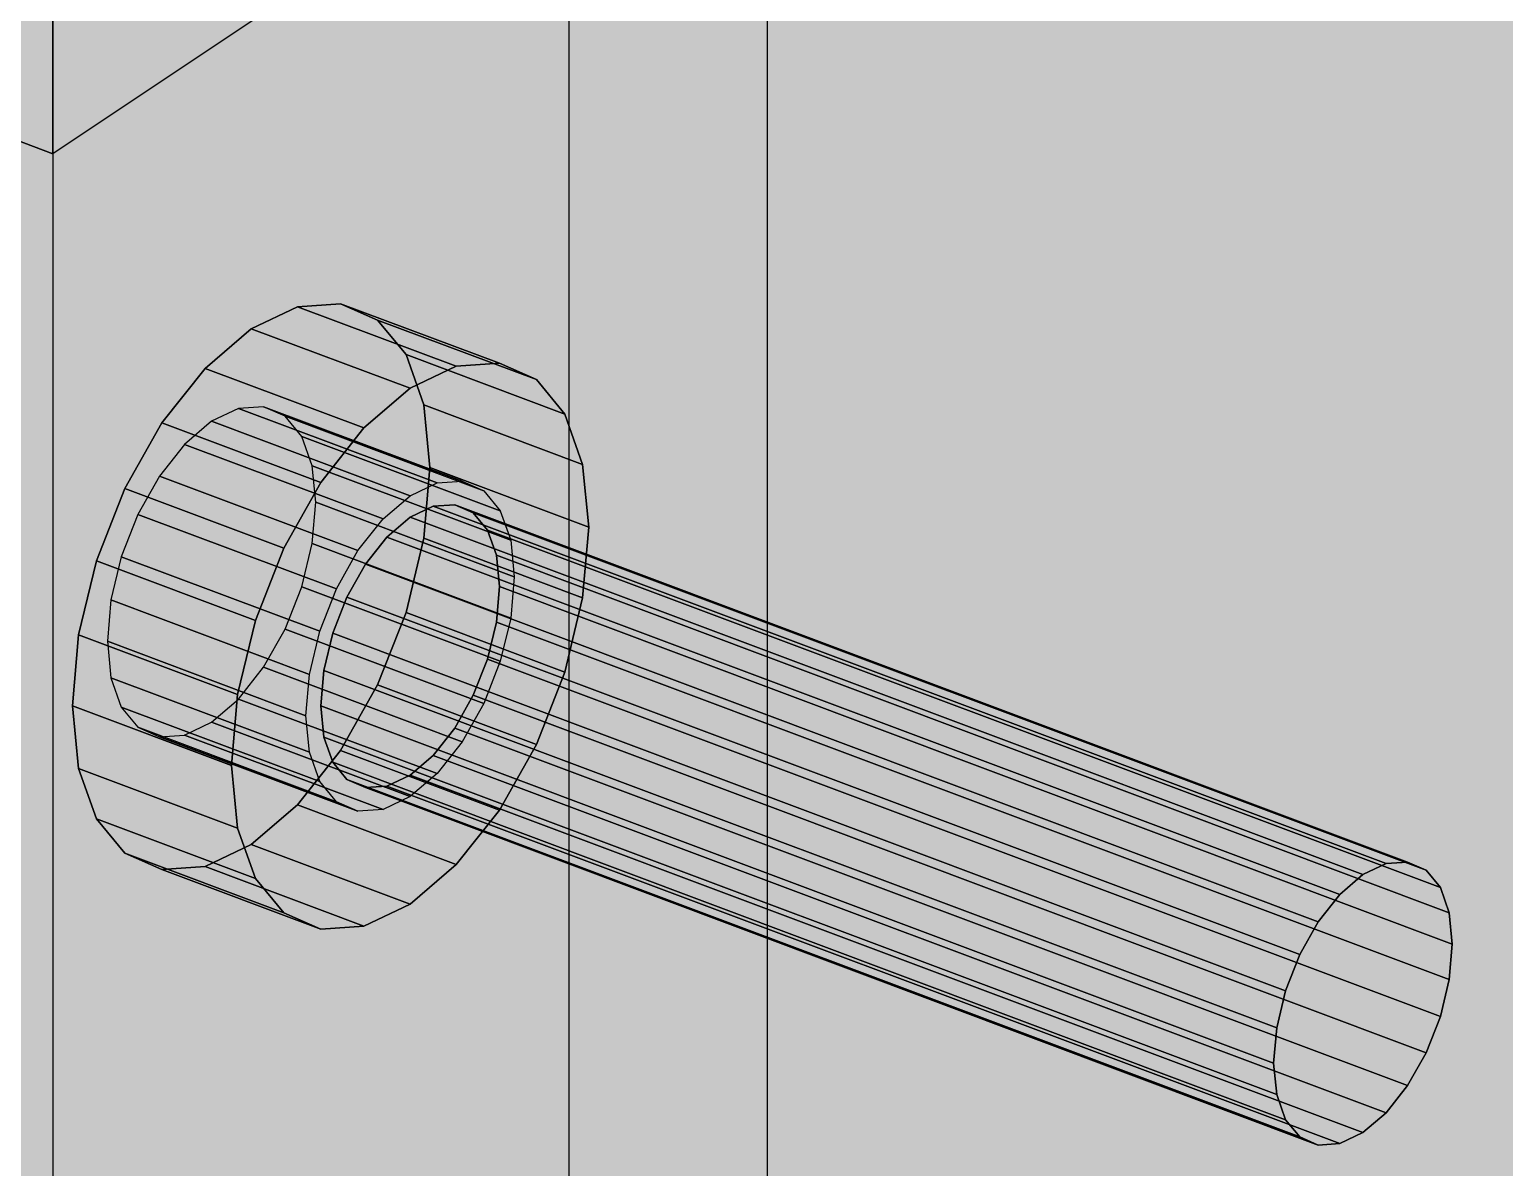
# Model space of a CAD drawing. Header units: millimetres. Extents: x 50 to 612415, y 2 to 4150.
# Drawn here: x 496316.25 to 496354.78, y 2238.84 to 2268.55 of the extents above; entities that cross this region are included whole.
import ezdxf

# ---------------------------------------------------------------- set-up
doc = ezdxf.new("R2010")
doc.units = ezdxf.units.MM
doc.layers.add('HATCH', color=8, linetype='Continuous', lineweight=9)
doc.layers.add('OUTLINE', color=7, linetype='Continuous', lineweight=25)

msp = doc.modelspace()

# ---------------------------------------------------------------- hatches: boundary and pattern name
at = {"layer": 'HATCH', "true_color": 0xc0a47f}
for points in [[(496757.038, 2018.375), (496072.663, 2275.016), (496072.663, 2479.313), (496757.038, 2222.672)], [(496049.332, 2259.462), (496733.707, 2002.821), (496733.707, 2207.118), (496049.332, 2463.759)]]:
    msp.add_hatch(color=33, dxfattribs=at).paths.add_polyline_path(points)
at = {"layer": 'HATCH', "true_color": 0xacb1b5}
for points in [[(496316.861, 2265.309), (496254.645, 2288.64), (496254.645, 2294.252), (496316.861, 2270.921)], [(496330.341, 2279.696), (496330.341, 2217.958), (496335.526, 2216.014), (496335.526, 2277.752)], [(496311.676, 2205.515), (496311.676, 2267.253), (496316.861, 2265.309), (496316.861, 2203.571)]]:
    msp.add_hatch(color=253, dxfattribs=at).paths.add_polyline_path(points)
at = {"layer": 'HATCH', "true_color": 0xb7bcc0}
for points in [[(496299.812, 2278.684), (496316.861, 2265.309), (496254.645, 2288.64)], [(496311.676, 2267.253), (496330.341, 2279.696), (496335.526, 2277.752), (496316.861, 2265.309)], [(496299.812, 2278.684), (496300.659, 2278.27), (496316.861, 2265.309)], [(496300.659, 2278.27), (496301.691, 2277.98), (496316.861, 2265.309)], [(496301.691, 2277.98), (496302.838, 2277.833), (496316.861, 2265.309)], [(496302.838, 2277.833), (496335.526, 2277.752), (496316.861, 2265.309)]]:
    msp.add_hatch(color=9, dxfattribs=at).paths.add_polyline_path(points)
at = {"layer": 'HATCH', "true_color": 0xaaafb2}
for points in [[(496335.526, 2277.752), (496316.861, 2265.309), (496316.861, 2270.921), (496335.526, 2283.364)], [(496322.933, 2258.453), (496311.676, 2267.253), (496330.341, 2279.696)], [(496323.366, 2257.928), (496322.933, 2258.453), (496330.341, 2279.696)], [(496323.366, 2253.999), (496330.341, 2279.696), (496330.341, 2217.958)], [(496323.366, 2253.999), (496323.638, 2255.128), (496330.341, 2279.696)], [(496323.638, 2257.162), (496323.366, 2257.928), (496330.341, 2279.696)], [(496323.638, 2255.128), (496323.73, 2256.207), (496330.341, 2279.696)], [(496323.73, 2256.207), (496323.638, 2257.162), (496330.341, 2279.696)], [(496335.526, 2277.752), (496316.861, 2265.309), (496328.118, 2256.509)], [(496335.526, 2277.752), (496328.118, 2256.509), (496328.55, 2255.984)], [(496335.526, 2216.014), (496335.526, 2277.752), (496328.55, 2252.055)], [(496335.526, 2277.752), (496328.822, 2253.184), (496328.55, 2252.055)], [(496335.526, 2277.752), (496328.55, 2255.984), (496328.822, 2255.217)], [(496335.526, 2277.752), (496328.915, 2254.262), (496328.822, 2253.184)], [(496335.526, 2277.752), (496328.822, 2255.217), (496328.915, 2254.262)], [(496318.379, 2253.656), (496311.676, 2205.515), (496311.676, 2267.253)], [(496322.933, 2258.453), (496322.369, 2258.702), (496311.676, 2267.253)], [(496322.369, 2258.702), (496321.713, 2258.656), (496311.676, 2267.253)], [(496321.713, 2258.656), (496321.009, 2258.321), (496311.676, 2267.253)], [(496321.009, 2258.321), (496320.304, 2257.717), (496311.676, 2267.253)], [(496320.304, 2257.717), (496319.648, 2256.887), (496311.676, 2267.253)], [(496319.648, 2256.887), (496319.084, 2255.887), (496311.676, 2267.253)], [(496318.651, 2254.785), (496318.379, 2253.656), (496311.676, 2267.253)], [(496319.084, 2255.887), (496318.651, 2254.785), (496311.676, 2267.253)], [(496316.861, 2265.309), (496316.861, 2203.571), (496323.564, 2251.712)], [(496316.861, 2265.309), (496327.554, 2256.757), (496328.118, 2256.509)], [(496316.861, 2265.309), (496326.898, 2256.712), (496327.554, 2256.757)], [(496316.861, 2265.309), (496326.193, 2256.376), (496326.898, 2256.712)], [(496316.861, 2265.309), (496325.489, 2255.773), (496326.193, 2256.376)], [(496316.861, 2265.309), (496324.832, 2254.943), (496325.489, 2255.773)], [(496316.861, 2265.309), (496324.268, 2253.943), (496324.832, 2254.943)], [(496316.861, 2265.309), (496323.564, 2251.712), (496323.836, 2252.841)], [(496316.861, 2265.309), (496323.836, 2252.841), (496324.268, 2253.943)], [(496322.045, 2260.738), (496323.253, 2261.314), (496326.087, 2253.33)], [(496323.253, 2261.314), (496324.379, 2261.391), (496326.087, 2253.33)], [(496324.379, 2261.391), (496325.345, 2260.965), (496326.087, 2253.33)], [(496325.345, 2260.965), (496326.087, 2260.065), (496326.087, 2253.33)], [(496320.838, 2259.703), (496322.045, 2260.738), (496326.087, 2253.33)], [(496319.712, 2258.28), (496320.838, 2259.703), (496326.087, 2253.33)], [(496326.087, 2260.065), (496326.553, 2258.751), (496326.087, 2253.33)], [(496330.234, 2251.774), (496327.401, 2259.758), (496326.193, 2259.183)], [(496330.234, 2251.774), (496328.526, 2259.836), (496327.401, 2259.758)], [(496330.234, 2251.774), (496329.493, 2259.41), (496328.526, 2259.836)], [(496330.234, 2251.774), (496330.234, 2258.509), (496329.493, 2259.41)], [(496330.234, 2251.774), (496326.193, 2259.183), (496324.985, 2258.148)], [(496326.553, 2258.751), (496326.712, 2257.114), (496326.087, 2253.33)], [(496318.746, 2256.566), (496319.712, 2258.28), (496326.087, 2253.33)], [(496330.234, 2251.774), (496324.985, 2258.148), (496323.86, 2256.725)], [(496330.234, 2251.774), (496330.7, 2257.196), (496330.234, 2258.509)], [(496326.712, 2257.114), (496326.553, 2255.265), (496326.087, 2253.33)], [(496330.234, 2251.774), (496330.859, 2255.558), (496330.7, 2257.196)], [(496330.234, 2251.774), (496323.86, 2256.725), (496322.894, 2255.01)], [(496318.004, 2254.677), (496318.746, 2256.566), (496326.087, 2253.33)], [(496326.193, 2255.815), (496326.797, 2256.103), (496328.214, 2252.111)], [(496326.797, 2256.103), (496327.36, 2256.142), (496328.214, 2252.111)], [(496327.36, 2256.142), (496327.843, 2255.929), (496328.214, 2252.111)], [(496327.843, 2255.929), (496328.214, 2255.478), (496328.214, 2252.111)], [(496325.589, 2255.298), (496326.193, 2255.815), (496328.214, 2252.111)], [(496328.214, 2255.478), (496328.447, 2254.822), (496328.214, 2252.111)], [(496330.234, 2251.774), (496330.7, 2253.709), (496330.859, 2255.558)], [(496325.027, 2254.586), (496325.589, 2255.298), (496328.214, 2252.111)], [(496317.538, 2252.741), (496318.004, 2254.677), (496326.087, 2253.33)], [(496330.234, 2251.774), (496322.894, 2255.01), (496322.152, 2253.121)], [(496328.447, 2254.822), (496328.526, 2254.003), (496328.214, 2252.111)], [(496324.543, 2253.729), (496325.027, 2254.586), (496328.214, 2252.111)], [(496322.933, 2252.897), (496323.366, 2253.999), (496330.341, 2217.958)], [(496328.526, 2254.003), (496328.447, 2253.078), (496328.214, 2252.111)], [(496318.379, 2253.656), (496318.287, 2252.577), (496311.676, 2205.515)], [(496324.173, 2252.784), (496324.543, 2253.729), (496328.214, 2252.111)], [(496317.538, 2249.255), (496317.379, 2250.892), (496326.087, 2253.33)], [(496317.379, 2250.892), (496317.538, 2252.741), (496326.087, 2253.33)], [(496318.004, 2247.941), (496317.538, 2249.255), (496326.087, 2253.33)], [(496318.746, 2247.041), (496318.004, 2247.941), (496326.087, 2253.33)], [(496319.712, 2246.615), (496318.746, 2247.041), (496326.087, 2253.33)], [(496320.838, 2246.692), (496319.712, 2246.615), (496326.087, 2253.33)], [(496322.045, 2247.268), (496320.838, 2246.692), (496326.087, 2253.33)], [(496323.253, 2248.303), (496322.045, 2247.268), (496326.087, 2253.33)], [(496324.379, 2249.726), (496323.253, 2248.303), (496326.087, 2253.33)], [(496325.345, 2251.44), (496324.379, 2249.726), (496326.087, 2253.33)], [(496330.234, 2251.774), (496322.152, 2253.121), (496321.686, 2251.186)], [(496322.369, 2251.897), (496322.933, 2252.897), (496330.341, 2217.958)], [(496323.94, 2251.817), (496324.173, 2252.784), (496328.214, 2252.111)], [(496311.676, 2205.515), (496318.287, 2252.577), (496318.379, 2251.622)], [(496323.94, 2250.074), (496323.86, 2250.892), (496328.214, 2252.111)], [(496323.86, 2250.892), (496323.94, 2251.817), (496328.214, 2252.111)], [(496324.173, 2249.417), (496323.94, 2250.074), (496328.214, 2252.111)], [(496324.543, 2248.967), (496324.173, 2249.417), (496328.214, 2252.111)], [(496325.027, 2248.754), (496324.543, 2248.967), (496328.214, 2252.111)], [(496325.589, 2248.792), (496325.027, 2248.754), (496328.214, 2252.111)], [(496326.193, 2249.08), (496325.589, 2248.792), (496328.214, 2252.111)], [(496326.797, 2249.597), (496326.193, 2249.08), (496328.214, 2252.111)], [(496327.36, 2250.309), (496326.797, 2249.597), (496328.214, 2252.111)], [(496327.843, 2251.166), (496327.36, 2250.309), (496328.214, 2252.111)], [(496335.526, 2216.014), (496328.55, 2252.055), (496328.118, 2250.953)], [(496318.287, 2223.392), (496311.676, 2205.515), (496318.379, 2251.622)], [(496316.861, 2203.571), (496323.471, 2250.633), (496323.564, 2251.712)], [(496318.379, 2224.471), (496318.287, 2223.392), (496318.379, 2251.622)], [(496323.638, 2227.976), (496323.366, 2228.742), (496318.379, 2251.622)], [(496323.366, 2228.742), (496322.933, 2229.268), (496318.379, 2251.622)], [(496322.933, 2229.268), (496322.369, 2229.516), (496318.379, 2251.622)], [(496322.369, 2229.516), (496321.713, 2229.471), (496318.379, 2251.622)], [(496321.713, 2229.471), (496321.009, 2229.135), (496318.379, 2251.622)], [(496321.009, 2229.135), (496320.304, 2228.532), (496318.379, 2251.622)], [(496320.304, 2228.532), (496319.648, 2227.702), (496318.379, 2251.622)], [(496319.648, 2227.702), (496319.084, 2226.702), (496318.379, 2251.622)], [(496318.651, 2225.599), (496318.379, 2224.471), (496318.379, 2251.622)], [(496319.084, 2226.702), (496318.651, 2225.599), (496318.379, 2251.622)], [(496323.638, 2227.976), (496318.379, 2251.622), (496318.651, 2250.856)], [(496330.234, 2251.774), (496321.527, 2249.337), (496321.686, 2247.7)], [(496330.234, 2251.774), (496321.686, 2251.186), (496321.527, 2249.337)], [(496330.234, 2251.774), (496321.686, 2247.7), (496322.152, 2246.386)], [(496321.713, 2251.067), (496322.369, 2251.897), (496330.341, 2217.958)], [(496330.234, 2251.774), (496322.152, 2246.386), (496322.894, 2245.486)], [(496330.234, 2251.774), (496322.894, 2245.486), (496323.86, 2245.059)], [(496330.234, 2251.774), (496323.86, 2245.059), (496324.985, 2245.137)], [(496330.234, 2251.774), (496324.985, 2245.137), (496326.193, 2245.713)], [(496330.234, 2251.774), (496326.193, 2245.713), (496327.401, 2246.747)], [(496330.234, 2251.774), (496327.401, 2246.747), (496328.526, 2248.17)], [(496330.234, 2251.774), (496328.526, 2248.17), (496329.493, 2249.885)], [(496323.638, 2227.976), (496318.651, 2250.856), (496319.084, 2250.331)], [(496321.009, 2250.463), (496321.713, 2251.067), (496330.341, 2217.958)], [(496335.526, 2216.014), (496328.118, 2250.953), (496327.554, 2249.953)], [(496323.564, 2249.678), (496323.471, 2250.633), (496316.861, 2203.571)], [(496320.304, 2250.127), (496321.009, 2250.463), (496330.341, 2217.958)], [(496323.638, 2227.976), (496319.084, 2250.331), (496330.341, 2217.958)], [(496319.084, 2250.331), (496319.648, 2250.082), (496330.341, 2217.958)], [(496319.648, 2250.082), (496320.304, 2250.127), (496330.341, 2217.958)], [(496323.564, 2249.678), (496316.861, 2203.571), (496323.471, 2221.448)], [(496323.564, 2249.678), (496323.471, 2221.448), (496323.564, 2222.526)], [(496323.564, 2249.678), (496328.55, 2226.798), (496328.822, 2226.032)], [(496323.564, 2249.678), (496328.118, 2227.324), (496328.55, 2226.798)], [(496323.564, 2249.678), (496327.554, 2227.572), (496328.118, 2227.324)], [(496323.564, 2249.678), (496326.898, 2227.527), (496327.554, 2227.572)], [(496323.564, 2249.678), (496326.193, 2227.191), (496326.898, 2227.527)], [(496323.564, 2249.678), (496325.489, 2226.588), (496326.193, 2227.191)], [(496323.564, 2249.678), (496324.832, 2225.757), (496325.489, 2226.588)], [(496323.564, 2249.678), (496324.268, 2224.757), (496324.832, 2225.757)], [(496323.564, 2249.678), (496323.564, 2222.526), (496323.836, 2223.655)], [(496323.564, 2249.678), (496323.836, 2223.655), (496324.268, 2224.757)], [(496323.836, 2248.912), (496323.564, 2249.678), (496328.822, 2226.032)], [(496335.526, 2216.014), (496327.554, 2249.953), (496326.898, 2249.122)], [(496324.268, 2248.386), (496323.836, 2248.912), (496328.822, 2226.032)], [(496335.526, 2216.014), (496326.898, 2249.122), (496326.193, 2248.519)], [(496335.526, 2216.014), (496326.193, 2248.519), (496325.489, 2248.183)], [(496335.526, 2216.014), (496324.268, 2248.386), (496328.822, 2226.032)], [(496335.526, 2216.014), (496324.832, 2248.138), (496324.268, 2248.386)], [(496335.526, 2216.014), (496325.489, 2248.183), (496324.832, 2248.138)], [(496353.1, 2242.778), (496351.683, 2246.771), (496351.08, 2246.483)], [(496353.1, 2242.778), (496352.246, 2246.809), (496351.683, 2246.771)], [(496353.1, 2242.778), (496352.729, 2246.596), (496352.246, 2246.809)], [(496353.1, 2242.778), (496353.1, 2246.146), (496352.729, 2246.596)], [(496353.1, 2242.778), (496351.08, 2246.483), (496350.476, 2245.965)], [(496353.1, 2242.778), (496350.476, 2245.965), (496349.913, 2245.254)], [(496353.1, 2242.778), (496353.333, 2245.489), (496353.1, 2246.146)], [(496353.1, 2242.778), (496353.413, 2244.671), (496353.333, 2245.489)], [(496353.1, 2242.778), (496349.913, 2245.254), (496349.43, 2244.397)], [(496353.1, 2242.778), (496353.333, 2243.746), (496353.413, 2244.671)], [(496353.1, 2242.778), (496349.43, 2244.397), (496349.059, 2243.452)], [(496353.1, 2242.778), (496349.059, 2243.452), (496348.826, 2242.484)], [(496353.1, 2242.778), (496348.746, 2241.56), (496348.826, 2240.741)], [(496353.1, 2242.778), (496348.826, 2242.484), (496348.746, 2241.56)], [(496353.1, 2242.778), (496348.826, 2240.741), (496349.059, 2240.084)], [(496353.1, 2242.778), (496349.059, 2240.084), (496349.43, 2239.634)], [(496353.1, 2242.778), (496349.43, 2239.634), (496349.913, 2239.421)], [(496353.1, 2242.778), (496349.913, 2239.421), (496350.476, 2239.46)], [(496353.1, 2242.778), (496350.476, 2239.46), (496351.08, 2239.748)], [(496353.1, 2242.778), (496351.08, 2239.748), (496351.683, 2240.265)], [(496353.1, 2242.778), (496351.683, 2240.265), (496352.246, 2240.977)], [(496353.1, 2242.778), (496352.246, 2240.977), (496352.729, 2241.834)]]:
    msp.add_hatch(color=253, dxfattribs=at).paths.add_polyline_path(points)
at = {"layer": 'HATCH', "true_color": 0xb5bbbf}
for points in [[(496323.253, 2261.314), (496322.045, 2260.738), (496326.193, 2259.183), (496327.401, 2259.758)], [(496321.713, 2258.656), (496321.009, 2258.321), (496326.193, 2256.376), (496326.898, 2256.712)], [(496326.797, 2256.103), (496326.193, 2255.815), (496351.08, 2246.483), (496351.683, 2246.771)], [(496320.304, 2250.127), (496321.009, 2250.463), (496326.193, 2248.519), (496325.489, 2248.183)], [(496325.589, 2248.792), (496326.193, 2249.08), (496351.08, 2239.748), (496350.476, 2239.46)], [(496320.838, 2246.692), (496322.045, 2247.268), (496326.193, 2245.713), (496324.985, 2245.137)]]:
    msp.add_hatch(color=9, dxfattribs=at).paths.add_polyline_path(points)
at = {"layer": 'HATCH', "true_color": 0xb2b7bb}
for points in [[(496324.379, 2261.391), (496323.253, 2261.314), (496327.401, 2259.758), (496328.526, 2259.836)], [(496322.369, 2258.702), (496321.713, 2258.656), (496326.898, 2256.712), (496327.554, 2256.757)], [(496327.36, 2256.142), (496326.797, 2256.103), (496351.683, 2246.771), (496352.246, 2246.809)], [(496319.648, 2250.082), (496320.304, 2250.127), (496325.489, 2248.183), (496324.832, 2248.138)], [(496325.027, 2248.754), (496325.589, 2248.792), (496350.476, 2239.46), (496349.913, 2239.421)], [(496319.712, 2246.615), (496320.838, 2246.692), (496324.985, 2245.137), (496323.86, 2245.059)]]:
    msp.add_hatch(color=9, dxfattribs=at).paths.add_polyline_path(points)
at = {"layer": 'HATCH', "true_color": 0xadb2b6}
for points in [[(496325.345, 2260.965), (496324.379, 2261.391), (496328.526, 2259.836), (496329.493, 2259.41)], [(496322.933, 2258.453), (496322.369, 2258.702), (496327.554, 2256.757), (496328.118, 2256.509)], [(496327.843, 2255.929), (496327.36, 2256.142), (496352.246, 2246.809), (496352.729, 2246.596)], [(496319.084, 2250.331), (496319.648, 2250.082), (496324.832, 2248.138), (496324.268, 2248.386)], [(496324.543, 2248.967), (496325.027, 2248.754), (496349.913, 2239.421), (496349.43, 2239.634)], [(496318.746, 2247.041), (496319.712, 2246.615), (496323.86, 2245.059), (496322.894, 2245.486)]]:
    msp.add_hatch(color=253, dxfattribs=at).paths.add_polyline_path(points)
at = {"layer": 'HATCH', "true_color": 0xa8adb0}
for points in [[(496326.087, 2260.065), (496325.345, 2260.965), (496329.493, 2259.41), (496330.234, 2258.509)], [(496323.366, 2257.928), (496322.933, 2258.453), (496328.118, 2256.509), (496328.55, 2255.984)], [(496328.214, 2255.478), (496327.843, 2255.929), (496352.729, 2246.596), (496353.1, 2246.146)], [(496318.651, 2250.856), (496319.084, 2250.331), (496324.268, 2248.386), (496323.836, 2248.912)], [(496324.173, 2249.417), (496324.543, 2248.967), (496349.43, 2239.634), (496349.059, 2240.084)], [(496318.004, 2247.941), (496318.746, 2247.041), (496322.894, 2245.486), (496322.152, 2246.386)]]:
    msp.add_hatch(color=253, dxfattribs=at).paths.add_polyline_path(points)
at = {"layer": 'HATCH', "true_color": 0xb8bdc1}
for points in [[(496322.045, 2260.738), (496320.838, 2259.703), (496324.985, 2258.148), (496326.193, 2259.183)], [(496321.009, 2258.321), (496320.304, 2257.717), (496325.489, 2255.773), (496326.193, 2256.376)], [(496326.193, 2255.815), (496325.589, 2255.298), (496350.476, 2245.965), (496351.08, 2246.483)], [(496321.009, 2250.463), (496321.713, 2251.067), (496326.898, 2249.122), (496326.193, 2248.519)], [(496326.193, 2249.08), (496326.797, 2249.597), (496351.683, 2240.265), (496351.08, 2239.748)], [(496322.045, 2247.268), (496323.253, 2248.303), (496327.401, 2246.747), (496326.193, 2245.713)]]:
    msp.add_hatch(color=9, dxfattribs=at).paths.add_polyline_path(points)
at = {"layer": 'HATCH', "true_color": 0xb9bec2}
for points in [[(496320.838, 2259.703), (496319.712, 2258.28), (496323.86, 2256.725), (496324.985, 2258.148)], [(496320.304, 2257.717), (496319.648, 2256.887), (496324.832, 2254.943), (496325.489, 2255.773)], [(496325.589, 2255.298), (496325.027, 2254.586), (496349.913, 2245.254), (496350.476, 2245.965)], [(496321.713, 2251.067), (496322.369, 2251.897), (496327.554, 2249.953), (496326.898, 2249.122)], [(496326.797, 2249.597), (496327.36, 2250.309), (496352.246, 2240.977), (496351.683, 2240.265)], [(496323.253, 2248.303), (496324.379, 2249.726), (496328.526, 2248.17), (496327.401, 2246.747)]]:
    msp.add_hatch(color=9, dxfattribs=at).paths.add_polyline_path(points)
at = {"layer": 'HATCH', "true_color": 0xa4a9ac}
for points in [[(496326.553, 2258.751), (496326.087, 2260.065), (496330.234, 2258.509), (496330.7, 2257.196)], [(496323.638, 2257.162), (496323.366, 2257.928), (496328.55, 2255.984), (496328.822, 2255.217)], [(496328.447, 2254.822), (496328.214, 2255.478), (496353.1, 2246.146), (496353.333, 2245.489)], [(496318.379, 2251.622), (496318.651, 2250.856), (496323.836, 2248.912), (496323.564, 2249.678)], [(496323.94, 2250.074), (496324.173, 2249.417), (496349.059, 2240.084), (496348.826, 2240.741)], [(496317.538, 2249.255), (496318.004, 2247.941), (496322.152, 2246.386), (496321.686, 2247.7)]]:
    msp.add_hatch(color=253, dxfattribs=at).paths.add_polyline_path(points)
at = {"layer": 'HATCH', "true_color": 0xa9afb2}
for points in [[(496326.712, 2257.114), (496326.553, 2258.751), (496330.7, 2257.196), (496330.859, 2255.558)], [(496323.73, 2256.207), (496323.638, 2257.162), (496328.822, 2255.217), (496328.915, 2254.262)], [(496328.526, 2254.003), (496328.447, 2254.822), (496353.333, 2245.489), (496353.413, 2244.671)], [(496318.287, 2252.577), (496318.379, 2251.622), (496323.564, 2249.678), (496323.471, 2250.633)], [(496317.379, 2250.892), (496317.538, 2249.255), (496321.686, 2247.7), (496321.527, 2249.337)], [(496323.86, 2250.892), (496323.94, 2250.074), (496348.826, 2240.741), (496348.746, 2241.56)]]:
    msp.add_hatch(color=253, dxfattribs=at).paths.add_polyline_path(points)
at = {"layer": 'HATCH', "true_color": 0xb8bec2}
for points in [[(496319.712, 2258.28), (496318.746, 2256.566), (496322.894, 2255.01), (496323.86, 2256.725)], [(496319.648, 2256.887), (496319.084, 2255.887), (496324.268, 2253.943), (496324.832, 2254.943)], [(496325.027, 2254.586), (496324.543, 2253.729), (496349.43, 2244.397), (496349.913, 2245.254)], [(496322.369, 2251.897), (496322.933, 2252.897), (496328.118, 2250.953), (496327.554, 2249.953)], [(496324.379, 2249.726), (496325.345, 2251.44), (496329.493, 2249.885), (496328.526, 2248.17)], [(496327.36, 2250.309), (496327.843, 2251.166), (496352.729, 2241.834), (496352.246, 2240.977)]]:
    msp.add_hatch(color=9, dxfattribs=at).paths.add_polyline_path(points)
at = {"layer": 'HATCH', "true_color": 0xaeb4b8}
for points in [[(496326.553, 2255.265), (496326.712, 2257.114), (496330.859, 2255.558), (496330.7, 2253.709)], [(496323.638, 2255.128), (496323.73, 2256.207), (496328.915, 2254.262), (496328.822, 2253.184)], [(496328.447, 2253.078), (496328.526, 2254.003), (496353.413, 2244.671), (496353.333, 2243.746)], [(496318.379, 2253.656), (496318.287, 2252.577), (496323.471, 2250.633), (496323.564, 2251.712)], [(496317.538, 2252.741), (496317.379, 2250.892), (496321.527, 2249.337), (496321.686, 2251.186)], [(496323.94, 2251.817), (496323.86, 2250.892), (496348.746, 2241.56), (496348.826, 2242.484)]]:
    msp.add_hatch(color=253, dxfattribs=at).paths.add_polyline_path(points)
at = {"layer": 'HATCH', "true_color": 0xb6bcc0}
for points in [[(496318.746, 2256.566), (496318.004, 2254.677), (496322.152, 2253.121), (496322.894, 2255.01)], [(496319.084, 2255.887), (496318.651, 2254.785), (496323.836, 2252.841), (496324.268, 2253.943)], [(496322.933, 2252.897), (496323.366, 2253.999), (496328.55, 2252.055), (496328.118, 2250.953)], [(496324.543, 2253.729), (496324.173, 2252.784), (496349.059, 2243.452), (496349.43, 2244.397)], [(496325.345, 2251.44), (496326.087, 2253.33), (496330.234, 2251.774), (496329.493, 2249.885)], [(496327.843, 2251.166), (496328.214, 2252.111), (496353.1, 2242.778), (496352.729, 2241.834)]]:
    msp.add_hatch(color=9, dxfattribs=at).paths.add_polyline_path(points)
at = {"layer": 'HATCH', "true_color": 0xb3b8bc}
for points in [[(496323.366, 2253.999), (496323.638, 2255.128), (496328.822, 2253.184), (496328.55, 2252.055)], [(496326.087, 2253.33), (496326.553, 2255.265), (496330.7, 2253.709), (496330.234, 2251.774)], [(496318.004, 2254.677), (496317.538, 2252.741), (496321.686, 2251.186), (496322.152, 2253.121)], [(496318.651, 2254.785), (496318.379, 2253.656), (496323.564, 2251.712), (496323.836, 2252.841)], [(496324.173, 2252.784), (496323.94, 2251.817), (496348.826, 2242.484), (496349.059, 2243.452)], [(496328.214, 2252.111), (496328.447, 2253.078), (496353.333, 2243.746), (496353.1, 2242.778)]]:
    msp.add_hatch(color=9, dxfattribs=at).paths.add_polyline_path(points)

# ---------------------------------------------------------------- linework, layer by layer
at = {"layer": 'OUTLINE', "color": 139, "true_color": 0x42544a}
for p, q in [((496316.861, 2265.309), (496254.645, 2288.64)), ((496316.861, 2265.309), (496254.645, 2288.64)), ((496330.341, 2279.696), (496330.341, 2217.958)), ((496330.341, 2279.696), (496330.341, 2217.958)), ((496335.526, 2277.752), (496316.861, 2265.309)), ((496335.526, 2277.752), (496316.861, 2265.309)), ((496335.526, 2277.752), (496316.861, 2265.309)), ((496335.526, 2277.752), (496316.861, 2265.309)), ((496335.526, 2216.014), (496335.526, 2277.752)), ((496335.526, 2216.014), (496335.526, 2277.752)), ((496316.861, 2270.921), (496316.861, 2265.309)), ((496316.861, 2265.309), (496316.861, 2270.921)), ((496311.676, 2267.253), (496316.861, 2265.309)), ((496316.861, 2265.309), (496311.676, 2267.253)), ((496316.861, 2265.309), (496316.861, 2203.571)), ((496316.861, 2265.309), (496316.861, 2203.571)), ((496322.045, 2260.738), (496323.253, 2261.314)), ((496323.253, 2261.314), (496322.045, 2260.738)), ((496323.253, 2261.314), (496324.379, 2261.391)), ((496324.379, 2261.391), (496323.253, 2261.314)), ((496323.253, 2261.314), (496327.401, 2259.758)), ((496327.401, 2259.758), (496323.253, 2261.314)), ((496324.379, 2261.391), (496325.345, 2260.965)), ((496325.345, 2260.965), (496324.379, 2261.391)), ((496324.379, 2261.391), (496328.526, 2259.836)), ((496328.526, 2259.836), (496324.379, 2261.391)), ((496325.345, 2260.965), (496326.087, 2260.065)), ((496326.087, 2260.065), (496325.345, 2260.965)), ((496325.345, 2260.965), (496329.493, 2259.41)), ((496329.493, 2259.41), (496325.345, 2260.965)), ((496320.838, 2259.703), (496322.045, 2260.738)), ((496322.045, 2260.738), (496320.838, 2259.703)), ((496322.045, 2260.738), (496326.193, 2259.183)), ((496326.193, 2259.183), (496322.045, 2260.738)), ((496319.712, 2258.28), (496320.838, 2259.703)), ((496320.838, 2259.703), (496319.712, 2258.28)), ((496320.838, 2259.703), (496324.985, 2258.148)), ((496324.985, 2258.148), (496320.838, 2259.703)), ((496326.087, 2260.065), (496326.553, 2258.751)), ((496326.553, 2258.751), (496326.087, 2260.065)), ((496326.087, 2260.065), (496330.234, 2258.509)), ((496330.234, 2258.509), (496326.087, 2260.065)), ((496327.401, 2259.758), (496326.193, 2259.183)), ((496326.193, 2259.183), (496327.401, 2259.758)), ((496328.526, 2259.836), (496327.401, 2259.758)), ((496327.401, 2259.758), (496328.526, 2259.836)), ((496329.493, 2259.41), (496328.526, 2259.836)), ((496328.526, 2259.836), (496329.493, 2259.41)), ((496330.234, 2258.509), (496329.493, 2259.41)), ((496329.493, 2259.41), (496330.234, 2258.509)), ((496326.193, 2259.183), (496324.985, 2258.148)), ((496324.985, 2258.148), (496326.193, 2259.183)), ((496321.713, 2258.656), (496321.009, 2258.321)), ((496321.713, 2258.656), (496321.009, 2258.321)), ((496322.369, 2258.702), (496321.713, 2258.656)), ((496322.369, 2258.702), (496321.713, 2258.656)), ((496321.713, 2258.656), (496326.898, 2256.712)), ((496326.898, 2256.712), (496321.713, 2258.656)), ((496322.933, 2258.453), (496322.369, 2258.702)), ((496322.369, 2258.702), (496327.554, 2256.757)), ((496327.554, 2256.757), (496322.369, 2258.702)), ((496322.933, 2258.453), (496322.369, 2258.702)), ((496326.553, 2258.751), (496326.712, 2257.114)), ((496326.712, 2257.114), (496326.553, 2258.751)), ((496326.553, 2258.751), (496330.7, 2257.196)), ((496330.7, 2257.196), (496326.553, 2258.751)), ((496318.746, 2256.566), (496319.712, 2258.28)), ((496319.712, 2258.28), (496318.746, 2256.566)), ((496319.712, 2258.28), (496323.86, 2256.725)), ((496323.86, 2256.725), (496319.712, 2258.28)), ((496321.009, 2258.321), (496320.304, 2257.717)), ((496321.009, 2258.321), (496320.304, 2257.717)), ((496321.009, 2258.321), (496326.193, 2256.376)), ((496326.193, 2256.376), (496321.009, 2258.321)), ((496323.366, 2257.928), (496322.933, 2258.453)), ((496323.366, 2257.928), (496322.933, 2258.453)), ((496322.933, 2258.453), (496328.118, 2256.509)), ((496328.118, 2256.509), (496322.933, 2258.453)), ((496324.985, 2258.148), (496323.86, 2256.725)), ((496323.86, 2256.725), (496324.985, 2258.148)), ((496330.234, 2258.509), (496330.7, 2257.196)), ((496330.7, 2257.196), (496330.234, 2258.509)), ((496323.638, 2257.162), (496323.366, 2257.928)), ((496323.638, 2257.162), (496323.366, 2257.928)), ((496323.366, 2257.928), (496328.55, 2255.984)), ((496328.55, 2255.984), (496323.366, 2257.928)), ((496320.304, 2257.717), (496319.648, 2256.887)), ((496320.304, 2257.717), (496319.648, 2256.887)), ((496320.304, 2257.717), (496325.489, 2255.773)), ((496325.489, 2255.773), (496320.304, 2257.717)), ((496323.73, 2256.207), (496323.638, 2257.162)), ((496323.73, 2256.207), (496323.638, 2257.162)), ((496323.638, 2257.162), (496328.822, 2255.217)), ((496328.822, 2255.217), (496323.638, 2257.162)), ((496326.712, 2257.114), (496326.553, 2255.265)), ((496326.553, 2255.265), (496326.712, 2257.114)), ((496326.712, 2257.114), (496330.859, 2255.558)), ((496330.859, 2255.558), (496326.712, 2257.114)), ((496330.7, 2257.196), (496330.859, 2255.558)), ((496330.859, 2255.558), (496330.7, 2257.196)), ((496319.648, 2256.887), (496319.084, 2255.887)), ((496319.648, 2256.887), (496319.084, 2255.887)), ((496319.648, 2256.887), (496324.832, 2254.943)), ((496324.832, 2254.943), (496319.648, 2256.887)), ((496323.86, 2256.725), (496322.894, 2255.01)), ((496322.894, 2255.01), (496323.86, 2256.725)), ((496326.193, 2256.376), (496326.898, 2256.712)), ((496326.193, 2256.376), (496326.898, 2256.712)), ((496326.898, 2256.712), (496327.554, 2256.757)), ((496326.898, 2256.712), (496327.554, 2256.757)), ((496327.554, 2256.757), (496328.118, 2256.509)), ((496327.554, 2256.757), (496328.118, 2256.509)), ((496318.004, 2254.677), (496318.746, 2256.566)), ((496318.746, 2256.566), (496318.004, 2254.677)), ((496318.746, 2256.566), (496322.894, 2255.01)), ((496322.894, 2255.01), (496318.746, 2256.566)), ((496325.489, 2255.773), (496326.193, 2256.376)), ((496325.489, 2255.773), (496326.193, 2256.376)), ((496328.118, 2256.509), (496328.55, 2255.984)), ((496328.118, 2256.509), (496328.55, 2255.984)), ((496319.084, 2255.887), (496318.651, 2254.785)), ((496319.084, 2255.887), (496318.651, 2254.785)), ((496319.084, 2255.887), (496324.268, 2253.943)), ((496324.268, 2253.943), (496319.084, 2255.887)), ((496323.638, 2255.128), (496323.73, 2256.207)), ((496323.638, 2255.128), (496323.73, 2256.207)), ((496323.73, 2256.207), (496328.915, 2254.262)), ((496328.915, 2254.262), (496323.73, 2256.207)), ((496326.193, 2255.815), (496326.797, 2256.103)), ((496326.797, 2256.103), (496326.193, 2255.815)), ((496326.797, 2256.103), (496327.36, 2256.142)), ((496327.36, 2256.142), (496326.797, 2256.103)), ((496326.797, 2256.103), (496351.683, 2246.771)), ((496351.683, 2246.771), (496326.797, 2256.103)), ((496327.36, 2256.142), (496327.843, 2255.929)), ((496327.843, 2255.929), (496327.36, 2256.142)), ((496327.36, 2256.142), (496352.246, 2246.809)), ((496352.246, 2246.809), (496327.36, 2256.142)), ((496327.843, 2255.929), (496328.214, 2255.478)), ((496328.214, 2255.478), (496327.843, 2255.929)), ((496327.843, 2255.929), (496352.729, 2246.596)), ((496352.729, 2246.596), (496327.843, 2255.929)), ((496328.55, 2255.984), (496328.822, 2255.217)), ((496328.55, 2255.984), (496328.822, 2255.217)), ((496324.832, 2254.943), (496325.489, 2255.773)), ((496324.832, 2254.943), (496325.489, 2255.773)), ((496325.589, 2255.298), (496326.193, 2255.815)), ((496326.193, 2255.815), (496325.589, 2255.298)), ((496326.193, 2255.815), (496351.08, 2246.483)), ((496351.08, 2246.483), (496326.193, 2255.815)), ((496328.214, 2255.478), (496328.447, 2254.822)), ((496328.447, 2254.822), (496328.214, 2255.478)), ((496328.214, 2255.478), (496353.1, 2246.146)), ((496353.1, 2246.146), (496328.214, 2255.478)), ((496330.859, 2255.558), (496330.7, 2253.709)), ((496330.7, 2253.709), (496330.859, 2255.558)), ((496323.366, 2253.999), (496323.638, 2255.128)), ((496323.366, 2253.999), (496323.638, 2255.128)), ((496323.638, 2255.128), (496328.822, 2253.184)), ((496328.822, 2253.184), (496323.638, 2255.128)), ((496325.027, 2254.586), (496325.589, 2255.298)), ((496325.589, 2255.298), (496325.027, 2254.586)), ((496325.589, 2255.298), (496350.476, 2245.965)), ((496350.476, 2245.965), (496325.589, 2255.298)), ((496326.553, 2255.265), (496326.087, 2253.33)), ((496326.087, 2253.33), (496326.553, 2255.265)), ((496326.553, 2255.265), (496330.7, 2253.709)), ((496330.7, 2253.709), (496326.553, 2255.265)), ((496328.822, 2255.217), (496328.915, 2254.262)), ((496328.822, 2255.217), (496328.915, 2254.262)), ((496317.538, 2252.741), (496318.004, 2254.677)), ((496318.004, 2254.677), (496317.538, 2252.741)), ((496322.152, 2253.121), (496318.004, 2254.677)), ((496318.004, 2254.677), (496322.152, 2253.121)), ((496318.651, 2254.785), (496318.379, 2253.656)), ((496318.651, 2254.785), (496318.379, 2253.656)), ((496323.836, 2252.841), (496318.651, 2254.785)), ((496318.651, 2254.785), (496323.836, 2252.841)), ((496322.894, 2255.01), (496322.152, 2253.121)), ((496322.152, 2253.121), (496322.894, 2255.01)), ((496324.268, 2253.943), (496324.832, 2254.943)), ((496324.268, 2253.943), (496324.832, 2254.943)), ((496328.447, 2254.822), (496328.526, 2254.003)), ((496328.526, 2254.003), (496328.447, 2254.822)), ((496328.447, 2254.822), (496353.333, 2245.489)), ((496353.333, 2245.489), (496328.447, 2254.822)), ((496324.543, 2253.729), (496325.027, 2254.586)), ((496325.027, 2254.586), (496324.543, 2253.729)), ((496325.027, 2254.586), (496349.913, 2245.254)), ((496349.913, 2245.254), (496325.027, 2254.586)), ((496322.933, 2252.897), (496323.366, 2253.999)), ((496322.933, 2252.897), (496323.366, 2253.999)), ((496323.366, 2253.999), (496328.55, 2252.055)), ((496328.55, 2252.055), (496323.366, 2253.999)), ((496323.836, 2252.841), (496324.268, 2253.943)), ((496323.836, 2252.841), (496324.268, 2253.943)), ((496328.526, 2254.003), (496328.447, 2253.078)), ((496328.447, 2253.078), (496328.526, 2254.003)), ((496328.526, 2254.003), (496353.413, 2244.671)), ((496353.413, 2244.671), (496328.526, 2254.003)), ((496328.915, 2254.262), (496328.822, 2253.184)), ((496328.915, 2254.262), (496328.822, 2253.184)), ((496318.379, 2253.656), (496318.287, 2252.577)), ((496318.379, 2253.656), (496318.287, 2252.577)), ((496323.564, 2251.712), (496318.379, 2253.656)), ((496318.379, 2253.656), (496323.564, 2251.712)), ((496324.173, 2252.784), (496324.543, 2253.729)), ((496324.543, 2253.729), (496324.173, 2252.784)), ((496324.543, 2253.729), (496349.43, 2244.397)), ((496349.43, 2244.397), (496324.543, 2253.729)), ((496330.7, 2253.709), (496330.234, 2251.774)), ((496330.234, 2251.774), (496330.7, 2253.709)), ((496326.087, 2253.33), (496325.345, 2251.44)), ((496325.345, 2251.44), (496326.087, 2253.33)), ((496326.087, 2253.33), (496330.234, 2251.774)), ((496330.234, 2251.774), (496326.087, 2253.33)), ((496328.822, 2253.184), (496328.55, 2252.055)), ((496328.822, 2253.184), (496328.55, 2252.055)), ((496322.152, 2253.121), (496321.686, 2251.186)), ((496321.686, 2251.186), (496322.152, 2253.121)), ((496322.369, 2251.897), (496322.933, 2252.897)), ((496322.369, 2251.897), (496322.933, 2252.897)), ((496328.118, 2250.953), (496322.933, 2252.897)), ((496322.933, 2252.897), (496328.118, 2250.953)), ((496323.564, 2251.712), (496323.836, 2252.841)), ((496323.564, 2251.712), (496323.836, 2252.841)), ((496323.94, 2251.817), (496324.173, 2252.784)), ((496324.173, 2252.784), (496323.94, 2251.817)), ((496349.059, 2243.452), (496324.173, 2252.784)), ((496324.173, 2252.784), (496349.059, 2243.452)), ((496328.447, 2253.078), (496328.214, 2252.111)), ((496328.214, 2252.111), (496328.447, 2253.078)), ((496328.447, 2253.078), (496353.333, 2243.746)), ((496353.333, 2243.746), (496328.447, 2253.078)), ((496317.379, 2250.892), (496317.538, 2252.741)), ((496317.538, 2252.741), (496317.379, 2250.892)), ((496321.686, 2251.186), (496317.538, 2252.741)), ((496317.538, 2252.741), (496321.686, 2251.186)), ((496318.287, 2252.577), (496318.379, 2251.622)), ((496318.287, 2252.577), (496318.379, 2251.622)), ((496323.471, 2250.633), (496318.287, 2252.577)), ((496318.287, 2252.577), (496323.471, 2250.633)), ((496328.214, 2252.111), (496327.843, 2251.166)), ((496327.843, 2251.166), (496328.214, 2252.111)), ((496328.55, 2252.055), (496328.118, 2250.953)), ((496328.55, 2252.055), (496328.118, 2250.953)), ((496328.214, 2252.111), (496353.1, 2242.778)), ((496353.1, 2242.778), (496328.214, 2252.111)), ((496318.379, 2251.622), (496318.651, 2250.856)), ((496318.379, 2251.622), (496318.651, 2250.856)), ((496323.564, 2249.678), (496318.379, 2251.622)), ((496318.379, 2251.622), (496323.564, 2249.678)), ((496321.713, 2251.067), (496322.369, 2251.897)), ((496321.713, 2251.067), (496322.369, 2251.897)), ((496327.554, 2249.953), (496322.369, 2251.897)), ((496322.369, 2251.897), (496327.554, 2249.953)), ((496323.471, 2250.633), (496323.564, 2251.712)), ((496323.471, 2250.633), (496323.564, 2251.712)), ((496323.86, 2250.892), (496323.94, 2251.817)), ((496323.94, 2251.817), (496323.86, 2250.892)), ((496348.826, 2242.484), (496323.94, 2251.817)), ((496323.94, 2251.817), (496348.826, 2242.484)), ((496330.234, 2251.774), (496329.493, 2249.885)), ((496329.493, 2249.885), (496330.234, 2251.774)), ((496325.345, 2251.44), (496324.379, 2249.726)), ((496324.379, 2249.726), (496325.345, 2251.44)), ((496329.493, 2249.885), (496325.345, 2251.44)), ((496325.345, 2251.44), (496329.493, 2249.885)), ((496317.538, 2249.255), (496317.379, 2250.892)), ((496317.379, 2250.892), (496317.538, 2249.255)), ((496321.527, 2249.337), (496317.379, 2250.892)), ((496317.379, 2250.892), (496321.527, 2249.337)), ((496318.651, 2250.856), (496319.084, 2250.331)), ((496318.651, 2250.856), (496319.084, 2250.331)), ((496323.836, 2248.912), (496318.651, 2250.856)), ((496318.651, 2250.856), (496323.836, 2248.912)), ((496321.009, 2250.463), (496321.713, 2251.067)), ((496321.009, 2250.463), (496321.713, 2251.067)), ((496321.686, 2251.186), (496321.527, 2249.337)), ((496321.527, 2249.337), (496321.686, 2251.186)), ((496326.898, 2249.122), (496321.713, 2251.067)), ((496321.713, 2251.067), (496326.898, 2249.122)), ((496323.94, 2250.074), (496323.86, 2250.892)), ((496323.86, 2250.892), (496323.94, 2250.074)), ((496348.746, 2241.56), (496323.86, 2250.892)), ((496323.86, 2250.892), (496348.746, 2241.56)), ((496327.843, 2251.166), (496327.36, 2250.309)), ((496327.36, 2250.309), (496327.843, 2251.166)), ((496328.118, 2250.953), (496327.554, 2249.953)), ((496328.118, 2250.953), (496327.554, 2249.953)), ((496352.729, 2241.834), (496327.843, 2251.166)), ((496327.843, 2251.166), (496352.729, 2241.834)), ((496320.304, 2250.127), (496321.009, 2250.463)), ((496320.304, 2250.127), (496321.009, 2250.463)), ((496326.193, 2248.519), (496321.009, 2250.463)), ((496321.009, 2250.463), (496326.193, 2248.519)), ((496323.564, 2249.678), (496323.471, 2250.633)), ((496323.564, 2249.678), (496323.471, 2250.633)), ((496319.084, 2250.331), (496319.648, 2250.082)), ((496319.084, 2250.331), (496319.648, 2250.082)), ((496324.268, 2248.386), (496319.084, 2250.331)), ((496319.084, 2250.331), (496324.268, 2248.386)), ((496319.648, 2250.082), (496320.304, 2250.127)), ((496319.648, 2250.082), (496320.304, 2250.127)), ((496324.832, 2248.138), (496319.648, 2250.082)), ((496319.648, 2250.082), (496324.832, 2248.138)), ((496325.489, 2248.183), (496320.304, 2250.127)), ((496320.304, 2250.127), (496325.489, 2248.183)), ((496324.173, 2249.417), (496323.94, 2250.074)), ((496323.94, 2250.074), (496324.173, 2249.417)), ((496348.826, 2240.741), (496323.94, 2250.074)), ((496323.94, 2250.074), (496348.826, 2240.741)), ((496327.36, 2250.309), (496326.797, 2249.597)), ((496326.797, 2249.597), (496327.36, 2250.309)), ((496352.246, 2240.977), (496327.36, 2250.309)), ((496327.36, 2250.309), (496352.246, 2240.977)), ((496324.379, 2249.726), (496323.253, 2248.303)), ((496323.253, 2248.303), (496324.379, 2249.726)), ((496323.836, 2248.912), (496323.564, 2249.678)), ((496323.836, 2248.912), (496323.564, 2249.678)), ((496328.526, 2248.17), (496324.379, 2249.726)), ((496324.379, 2249.726), (496328.526, 2248.17)), ((496327.554, 2249.953), (496326.898, 2249.122)), ((496327.554, 2249.953), (496326.898, 2249.122)), ((496329.493, 2249.885), (496328.526, 2248.17)), ((496328.526, 2248.17), (496329.493, 2249.885)), ((496321.527, 2249.337), (496321.686, 2247.7)), ((496321.686, 2247.7), (496321.527, 2249.337)), ((496324.543, 2248.967), (496324.173, 2249.417)), ((496324.173, 2249.417), (496324.543, 2248.967)), ((496349.059, 2240.084), (496324.173, 2249.417)), ((496324.173, 2249.417), (496349.059, 2240.084)), ((496326.797, 2249.597), (496326.193, 2249.08)), ((496326.193, 2249.08), (496326.797, 2249.597)), ((496351.683, 2240.265), (496326.797, 2249.597)), ((496326.797, 2249.597), (496351.683, 2240.265)), ((496318.004, 2247.941), (496317.538, 2249.255)), ((496317.538, 2249.255), (496318.004, 2247.941)), ((496321.686, 2247.7), (496317.538, 2249.255)), ((496317.538, 2249.255), (496321.686, 2247.7)), ((496324.268, 2248.386), (496323.836, 2248.912)), ((496324.268, 2248.386), (496323.836, 2248.912)), ((496325.027, 2248.754), (496324.543, 2248.967)), ((496324.543, 2248.967), (496325.027, 2248.754)), ((496349.43, 2239.634), (496324.543, 2248.967)), ((496324.543, 2248.967), (496349.43, 2239.634)), ((496326.193, 2249.08), (496325.589, 2248.792)), ((496325.589, 2248.792), (496326.193, 2249.08)), ((496326.898, 2249.122), (496326.193, 2248.519)), ((496326.898, 2249.122), (496326.193, 2248.519)), ((496351.08, 2239.748), (496326.193, 2249.08)), ((496326.193, 2249.08), (496351.08, 2239.748)), ((496325.589, 2248.792), (496325.027, 2248.754)), ((496325.027, 2248.754), (496325.589, 2248.792)), ((496349.913, 2239.421), (496325.027, 2248.754)), ((496325.027, 2248.754), (496349.913, 2239.421)), ((496326.193, 2248.519), (496325.489, 2248.183)), ((496326.193, 2248.519), (496325.489, 2248.183)), ((496350.476, 2239.46), (496325.589, 2248.792)), ((496325.589, 2248.792), (496350.476, 2239.46)), ((496323.253, 2248.303), (496322.045, 2247.268)), ((496322.045, 2247.268), (496323.253, 2248.303)), ((496327.401, 2246.747), (496323.253, 2248.303)), ((496323.253, 2248.303), (496327.401, 2246.747)), ((496324.832, 2248.138), (496324.268, 2248.386)), ((496324.832, 2248.138), (496324.268, 2248.386)), ((496325.489, 2248.183), (496324.832, 2248.138)), ((496325.489, 2248.183), (496324.832, 2248.138)), ((496328.526, 2248.17), (496327.401, 2246.747)), ((496327.401, 2246.747), (496328.526, 2248.17)), ((496318.746, 2247.041), (496318.004, 2247.941)), ((496318.004, 2247.941), (496318.746, 2247.041)), ((496322.152, 2246.386), (496318.004, 2247.941)), ((496318.004, 2247.941), (496322.152, 2246.386)), ((496321.686, 2247.7), (496322.152, 2246.386)), ((496322.152, 2246.386), (496321.686, 2247.7)), ((496319.712, 2246.615), (496318.746, 2247.041)), ((496318.746, 2247.041), (496319.712, 2246.615)), ((496322.894, 2245.486), (496318.746, 2247.041)), ((496318.746, 2247.041), (496322.894, 2245.486)), ((496322.045, 2247.268), (496320.838, 2246.692)), ((496320.838, 2246.692), (496322.045, 2247.268)), ((496326.193, 2245.713), (496322.045, 2247.268)), ((496322.045, 2247.268), (496326.193, 2245.713)), ((496320.838, 2246.692), (496319.712, 2246.615)), ((496319.712, 2246.615), (496320.838, 2246.692)), ((496323.86, 2245.059), (496319.712, 2246.615)), ((496319.712, 2246.615), (496323.86, 2245.059)), ((496324.985, 2245.137), (496320.838, 2246.692)), ((496320.838, 2246.692), (496324.985, 2245.137)), ((496327.401, 2246.747), (496326.193, 2245.713)), ((496326.193, 2245.713), (496327.401, 2246.747)), ((496351.08, 2246.483), (496351.683, 2246.771)), ((496351.683, 2246.771), (496351.08, 2246.483)), ((496351.683, 2246.771), (496352.246, 2246.809)), ((496352.246, 2246.809), (496351.683, 2246.771)), ((496352.246, 2246.809), (496352.729, 2246.596)), ((496352.729, 2246.596), (496352.246, 2246.809)), ((496352.729, 2246.596), (496353.1, 2246.146)), ((496353.1, 2246.146), (496352.729, 2246.596)), ((496322.152, 2246.386), (496322.894, 2245.486)), ((496322.894, 2245.486), (496322.152, 2246.386)), ((496350.476, 2245.965), (496351.08, 2246.483)), ((496351.08, 2246.483), (496350.476, 2245.965)), ((496349.913, 2245.254), (496350.476, 2245.965)), ((496350.476, 2245.965), (496349.913, 2245.254)), ((496353.1, 2246.146), (496353.333, 2245.489)), ((496353.333, 2245.489), (496353.1, 2246.146)), ((496322.894, 2245.486), (496323.86, 2245.059)), ((496323.86, 2245.059), (496322.894, 2245.486)), ((496326.193, 2245.713), (496324.985, 2245.137)), ((496324.985, 2245.137), (496326.193, 2245.713)), ((496353.333, 2245.489), (496353.413, 2244.671)), ((496353.413, 2244.671), (496353.333, 2245.489)), ((496323.86, 2245.059), (496324.985, 2245.137)), ((496324.985, 2245.137), (496323.86, 2245.059)), ((496349.43, 2244.397), (496349.913, 2245.254)), ((496349.913, 2245.254), (496349.43, 2244.397)), ((496353.413, 2244.671), (496353.333, 2243.746)), ((496353.333, 2243.746), (496353.413, 2244.671)), ((496349.059, 2243.452), (496349.43, 2244.397)), ((496349.43, 2244.397), (496349.059, 2243.452)), ((496353.333, 2243.746), (496353.1, 2242.778)), ((496353.1, 2242.778), (496353.333, 2243.746)), ((496348.826, 2242.484), (496349.059, 2243.452)), ((496349.059, 2243.452), (496348.826, 2242.484)), ((496353.1, 2242.778), (496352.729, 2241.834)), ((496352.729, 2241.834), (496353.1, 2242.778)), ((496348.746, 2241.56), (496348.826, 2242.484)), ((496348.826, 2242.484), (496348.746, 2241.56)), ((496352.729, 2241.834), (496352.246, 2240.977)), ((496352.246, 2240.977), (496352.729, 2241.834)), ((496348.826, 2240.741), (496348.746, 2241.56)), ((496348.746, 2241.56), (496348.826, 2240.741)), ((496352.246, 2240.977), (496351.683, 2240.265)), ((496351.683, 2240.265), (496352.246, 2240.977)), ((496349.059, 2240.084), (496348.826, 2240.741)), ((496348.826, 2240.741), (496349.059, 2240.084)), ((496349.43, 2239.634), (496349.059, 2240.084)), ((496349.059, 2240.084), (496349.43, 2239.634)), ((496351.683, 2240.265), (496351.08, 2239.748)), ((496351.08, 2239.748), (496351.683, 2240.265)), ((496351.08, 2239.748), (496350.476, 2239.46)), ((496350.476, 2239.46), (496351.08, 2239.748)), ((496349.913, 2239.421), (496349.43, 2239.634)), ((496349.43, 2239.634), (496349.913, 2239.421)), ((496350.476, 2239.46), (496349.913, 2239.421)), ((496349.913, 2239.421), (496350.476, 2239.46))]:
    msp.add_line(p, q, dxfattribs=at)

doc.saveas('drawing.dxf')
